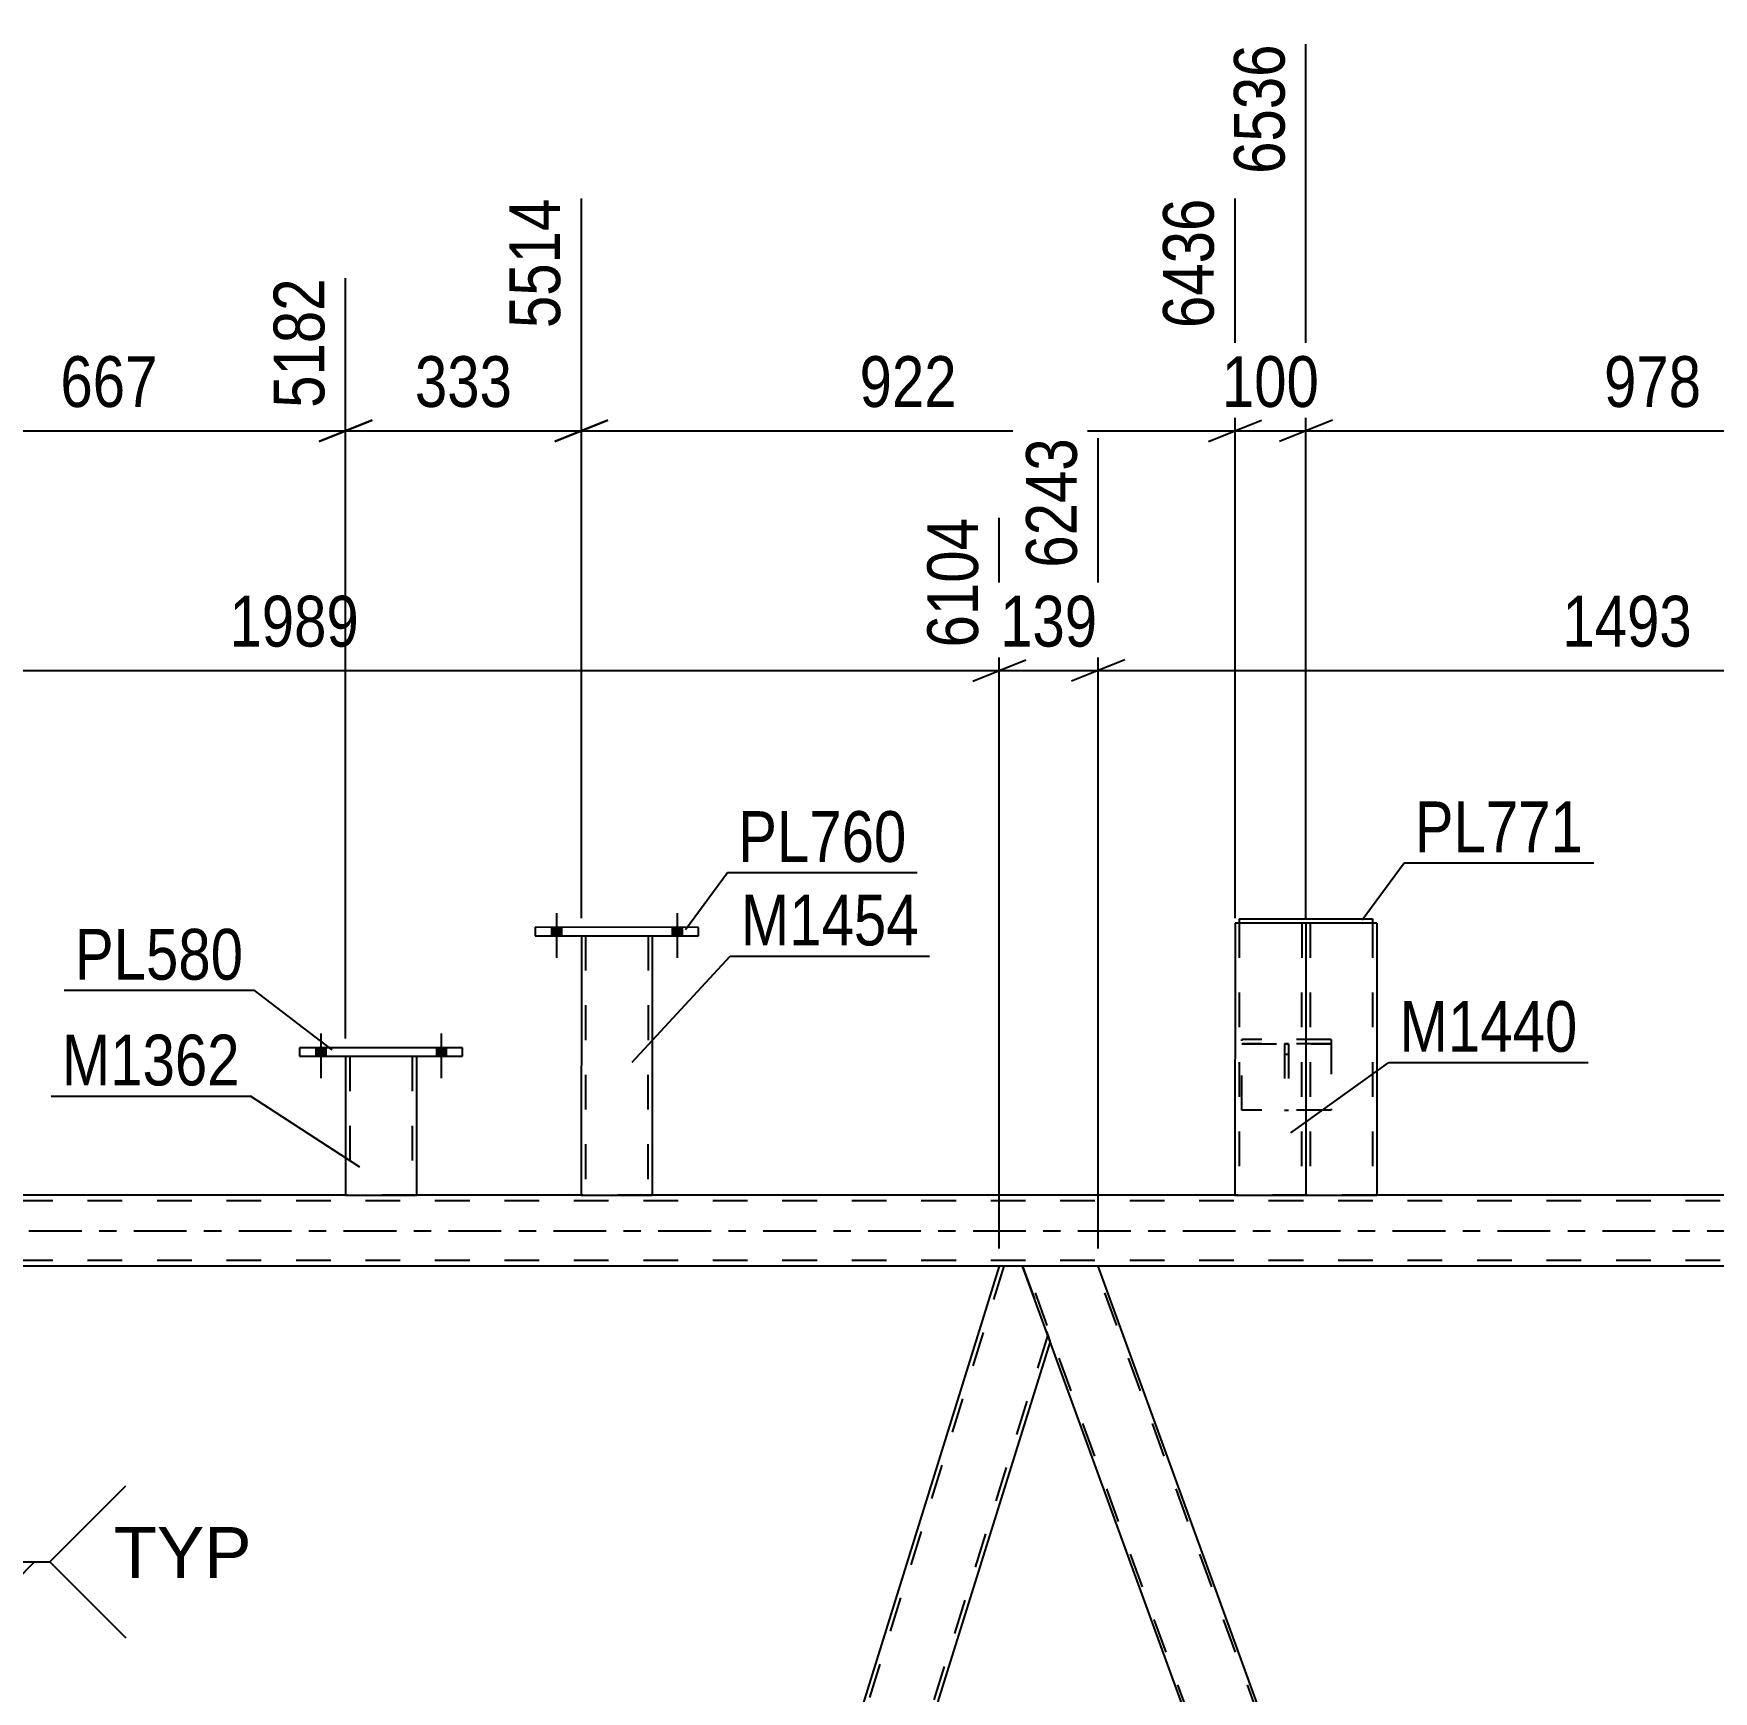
# Model space of a CAD drawing. Header units: millimetres. Extents: x -85 to 756, y -444 to 150.
# Drawn here: x 189.7 to 284.4, y -26 to 67.5 of the extents above; entities that cross this region are included whole.
import ezdxf

# ---------------------------------------------------------------- set-up
doc = ezdxf.new("R2010")
doc.units = ezdxf.units.MM
doc.linetypes.add('DXK_LINE_DOT2', pattern=[3.9198, 1.9599, -1.9599])
doc.linetypes.add('DXK_LINE_DOT3', pattern=[5.9187, 2.979, -0.9799, 0.9799, -0.9799])
doc.styles.add('Arial', font='ARIAL.TTF', dxfattribs={"height": 0.2})
doc.styles.add('Arial Narrow', font='ARIALN.TTF', dxfattribs={"height": 0.2})

# ---------------------------------------------------------------- blocks, each defined once
blk = doc.blocks.new('Part-814409655-3736 - 3620')
at = {"color": 2, "linetype": 'Continuous'}
for p, q in [((207.268, 9.841), (207.268, 1.999)), ((211.268, 9.841), (211.268, 1.999)), ((207.268, 1.999), (211.268, 1.999))]:
    blk.add_line(p, q, dxfattribs=at)
at = {"color": 7, "linetype": 'DXK_LINE_DOT2'}
for p, q in [((207.268, 9.841), (211.268, 9.841)), ((207.508, 9.841), (207.508, 1.999)), ((211.028, 9.841), (211.028, 1.999)), ((210.971, 1.999), (211.009, 1.999)), ((210.971, 1.999), (211.009, 1.999)), ((211.009, 1.999), (211.028, 1.999)), ((211.009, 1.999), (211.028, 1.999))]:
    blk.add_line(p, q, dxfattribs=at)
blk = doc.blocks.new('Bolt-814409655-3673 - 3620')
at = {"linetype": 'Continuous'}
for points in [[(205.588, 9.841), (206.148, 9.841), (206.148, 10.321), (205.588, 10.321)], [(205.588, 9.841), (206.148, 9.841), (206.148, 10.321), (205.588, 10.321)], [(212.388, 9.841), (212.948, 9.841), (212.948, 10.321), (212.388, 10.321)], [(212.388, 9.841), (212.948, 9.841), (212.948, 10.321), (212.388, 10.321)]]:
    blk.add_hatch(color=1, dxfattribs=at).paths.add_polyline_path(points)
at = {"color": 1, "linetype": 'Continuous'}
for p, q in [((205.868, 11.121), (205.868, 8.601)), ((205.868, 11.121), (205.868, 8.601)), ((212.668, 11.121), (212.668, 8.601)), ((212.668, 11.121), (212.668, 8.601)), ((205.588, 10.321), (205.588, 9.841)), ((205.588, 10.321), (205.588, 9.841)), ((206.148, 10.321), (206.148, 9.841)), ((206.148, 10.321), (206.148, 9.841)), ((212.388, 10.321), (212.388, 9.841)), ((212.388, 10.321), (212.388, 9.841)), ((212.948, 10.321), (212.948, 9.841)), ((212.948, 10.321), (212.948, 9.841))]:
    blk.add_line(p, q, dxfattribs=at)
blk = doc.blocks.new('Bolt-814409655-3674 - 3620')
at = {"linetype": 'Continuous'}
for points in [[(218.891, 16.64), (219.451, 16.639), (219.451, 17.119), (218.891, 17.12)], [(218.891, 16.64), (219.451, 16.639), (219.451, 17.119), (218.891, 17.12)], [(225.691, 16.637), (226.251, 16.637), (226.251, 17.117), (225.691, 17.117)], [(225.691, 16.637), (226.251, 16.637), (226.251, 17.117), (225.691, 17.117)]]:
    blk.add_hatch(color=1, dxfattribs=at).paths.add_polyline_path(points)
at = {"color": 1, "linetype": 'Continuous'}
for p, q in [((218.891, 17.12), (218.891, 16.64)), ((218.891, 17.12), (218.891, 16.64)), ((219.172, 17.919), (219.171, 15.399)), ((219.172, 17.919), (219.171, 15.399)), ((219.451, 17.119), (219.451, 16.639)), ((219.451, 17.119), (219.451, 16.639)), ((225.691, 17.117), (225.691, 16.637)), ((225.691, 17.117), (225.691, 16.637)), ((225.972, 17.917), (225.971, 15.397)), ((225.972, 17.917), (225.971, 15.397)), ((226.251, 17.117), (226.251, 16.637)), ((226.251, 17.117), (226.251, 16.637))]:
    blk.add_line(p, q, dxfattribs=at)
blk = doc.blocks.new('Part-814409655-3741 - 3620')
at = {"color": 2, "linetype": 'Continuous'}
for p, q in [((257.69, 17.6), (257.69, 17.36)), ((257.69, 17.6), (265.211, 17.598)), ((261.526, 17.359), (261.376, 17.359)), ((265.211, 17.598), (265.211, 17.358))]:
    blk.add_line(p, q, dxfattribs=at)
at = {"color": 7, "linetype": 'DXK_LINE_DOT2'}
for p, q in [((261.376, 17.359), (257.69, 17.36)), ((265.211, 17.358), (261.526, 17.359))]:
    blk.add_line(p, q, dxfattribs=at)
blk = doc.blocks.new('Part-814409655-3746 - 3620')
at = {"color": 2, "linetype": 'Continuous'}
for p, q in [((257.45, 17.36), (257.448, 1.999)), ((261.376, 17.359), (257.45, 17.36)), ((261.45, 17.359), (261.448, 1.999)), ((257.448, 1.999), (261.448, 1.999))]:
    blk.add_line(p, q, dxfattribs=at)
at = {"color": 7, "linetype": 'DXK_LINE_DOT2'}
for p, q in [((257.69, 17.36), (257.688, 1.999)), ((261.192, 17.359), (261.21, 17.359)), ((261.21, 17.359), (261.208, 1.999)), ((261.413, 17.359), (261.376, 17.359)), ((261.413, 17.359), (261.376, 17.359)), ((261.45, 17.359), (261.413, 17.359)), ((261.413, 17.359), (261.45, 17.359)), ((261.189, 1.999), (261.151, 1.999)), ((261.189, 1.999), (261.151, 1.999)), ((261.208, 1.999), (261.189, 1.999)), ((261.189, 1.999), (261.208, 1.999))]:
    blk.add_line(p, q, dxfattribs=at)
blk = doc.blocks.new('Part-814409655-3731 - 3620')
at = {"color": 2, "linetype": 'Continuous'}
for p, q in [((204.668, 10.321), (204.668, 9.841)), ((213.868, 10.321), (204.668, 10.321)), ((204.668, 9.841), (213.868, 9.841)), ((213.868, 9.841), (213.868, 10.321))]:
    blk.add_line(p, q, dxfattribs=at)
blk = doc.blocks.new('Part-814409655-3899 - 3620')
at = {"color": 2, "linetype": 'Continuous'}
for p, q in [((249.724, -2), (245.467, -2)), ((292.599, -119.799), (249.724, -2)), ((289.588, -123.22), (246.996, -6.201))]:
    blk.add_line(p, q, dxfattribs=at)
at = {"color": 7, "linetype": 'DXK_LINE_DOT2'}
for p, q in [((245.467, -2), (246.996, -6.201)), ((289.758, -123.22), (245.638, -2)), ((293.674, -123.22), (249.554, -2)), ((293.845, -123.22), (292.599, -119.799)), ((289.588, -123.22), (293.845, -123.22))]:
    blk.add_line(p, q, dxfattribs=at)
blk = doc.blocks.new('Part-814409655-3952 - 3620')
at = {"color": 7, "linetype": 'DXK_LINE_DOT3'}
blk.add_line((210.002, -132.617), (159.041, 7.397), dxfattribs=at)
at = {"color": 2, "linetype": 'Continuous'}
for p, q in [((164.59, -2), (160.333, -2)), ((206.957, -118.404), (164.59, -2)), ((202.701, -118.404), (161.862, -6.201))]:
    blk.add_line(p, q, dxfattribs=at)
at = {"color": 7, "linetype": 'DXK_LINE_DOT2'}
for p, q in [((160.333, -2), (161.862, -6.201)), ((204.624, -123.22), (160.503, -2)), ((208.54, -123.22), (164.42, -2)), ((204.454, -123.22), (202.701, -118.404)), ((208.71, -123.22), (206.957, -118.404)), ((208.71, -123.22), (204.454, -123.22))]:
    blk.add_line(p, q, dxfattribs=at)
blk = doc.blocks.new('Part-814409655-3957 - 3620')
at = {"color": 7, "linetype": 'DXK_LINE_DOT2'}
for p, q in [((244.401, -2), (207.583, -120.122)), ((246.879, -5.878), (210.304, -123.22)), ((247.014, -6.251), (246.996, -6.201)), ((247.014, -6.251), (246.996, -6.201)), ((207.867, -118.404), (207.447, -119.75)), ((212.056, -118.404), (210.555, -123.22)), ((208.71, -123.22), (207.447, -119.75)), ((210.555, -123.22), (208.71, -123.22))]:
    blk.add_line(p, q, dxfattribs=at)
at = {"color": 2, "linetype": 'Continuous'}
for p, q in [((244.149, -2), (207.867, -118.404)), ((245.467, -2), (244.149, -2)), ((246.996, -6.201), (245.467, -2)), ((247.014, -6.251), (212.056, -118.404))]:
    blk.add_line(p, q, dxfattribs=at)
blk = doc.blocks.new('Part-814409655-3963 - 3620')
at = {"color": 2, "linetype": 'Continuous'}
for p, q in [((207.268, 2), (184.567, 2)), ((220.567, 2), (211.268, 2)), ((257.448, 2), (224.567, 2)), ((300.569, 2), (265.446, 2)), ((244.149, -2), (164.59, -2)), ((329.284, -2), (249.724, -2))]:
    blk.add_line(p, q, dxfattribs=at)
at = {"color": 7, "linetype": 'DXK_LINE_DOT2'}
for p, q in [((211.268, 2), (207.268, 2)), ((224.567, 2), (220.567, 2)), ((265.446, 2), (257.448, 2)), ((645.447, 1.68), (0, 1.68)), ((645.447, -1.68), (0, -1.68)), ((249.724, -2), (244.149, -2))]:
    blk.add_line(p, q, dxfattribs=at)
at = {"color": 7, "linetype": 'DXK_LINE_DOT3'}
blk.add_line((0, 0), (645.447, 0), dxfattribs=at)
blk = doc.blocks.new('Part-814409655-17771 - 3620')
at = {"color": 2, "linetype": 'Continuous'}
for p, q in [((261.451, 17.359), (261.446, 2)), ((265.451, 17.358), (261.526, 17.359)), ((265.451, 17.358), (265.446, 1.999)), ((261.446, 2), (265.446, 1.999))]:
    blk.add_line(p, q, dxfattribs=at)
at = {"color": 7, "linetype": 'DXK_LINE_DOT2'}
for p, q in [((261.488, 17.359), (261.451, 17.359)), ((261.451, 17.359), (261.488, 17.359)), ((261.526, 17.359), (261.488, 17.359)), ((261.488, 17.359), (261.526, 17.359)), ((261.691, 17.359), (261.686, 2)), ((265.193, 17.358), (265.211, 17.358)), ((265.211, 17.358), (265.206, 1.999)), ((265.188, 1.999), (265.15, 1.999)), ((265.188, 1.999), (265.15, 1.999)), ((265.206, 1.999), (265.188, 1.999)), ((265.188, 1.999), (265.206, 1.999))]:
    blk.add_line(p, q, dxfattribs=at)
blk = doc.blocks.new('Part-814409655-4177 - 3620')
at = {"color": 2, "linetype": 'Continuous'}
for p, q in [((220.571, 16.639), (220.567, 2)), ((224.571, 16.638), (224.567, 1.999)), ((220.567, 2), (224.567, 1.999))]:
    blk.add_line(p, q, dxfattribs=at)
at = {"color": 7, "linetype": 'DXK_LINE_DOT2'}
for p, q in [((220.571, 16.639), (224.571, 16.638)), ((220.811, 16.639), (220.807, 2)), ((224.331, 16.638), (224.327, 1.999)), ((224.27, 1.999), (224.308, 1.999)), ((224.27, 1.999), (224.308, 1.999)), ((224.308, 1.999), (224.327, 1.999)), ((224.308, 1.999), (224.327, 1.999))]:
    blk.add_line(p, q, dxfattribs=at)
blk = doc.blocks.new('Part-814409655-4182 - 3620')
at = {"color": 2, "linetype": 'Continuous'}
for p, q in [((217.971, 17.12), (217.971, 16.64)), ((227.171, 17.117), (217.971, 17.12)), ((227.171, 16.637), (227.171, 17.117)), ((217.971, 16.64), (227.171, 16.637))]:
    blk.add_line(p, q, dxfattribs=at)
blk = doc.blocks.new('Part-814409655-4249 - 3620')
at = {"color": 7, "linetype": 'DXK_LINE_DOT2'}
for p, q in [((262.874, 10.795), (257.834, 10.795)), ((257.834, 6.795), (257.834, 10.795)), ((262.874, 10.795), (257.834, 10.795)), ((262.874, 10.555), (257.834, 10.555)), ((257.834, 10.555), (262.874, 10.555)), ((262.874, 10.795), (262.874, 6.795)), ((262.874, 6.795), (257.834, 6.795))]:
    blk.add_line(p, q, dxfattribs=at)
blk = doc.blocks.new('Part-814409655-4252 - 3620')
at = {"color": 7, "linetype": 'DXK_LINE_DOT2'}
for p, q in [((260.232, 10.555), (260.472, 10.555)), ((260.232, 10.555), (260.232, 6.795)), ((260.472, 10.555), (260.232, 10.555)), ((260.472, 10.555), (260.472, 6.795)), ((260.232, 9.955), (260.472, 9.955)), ((260.232, 6.795), (260.472, 6.795))]:
    blk.add_line(p, q, dxfattribs=at)
blk = doc.blocks.new('StraightDimension-814409655-31824 - 3620')
at = {"color": 7, "linetype": 'Continuous'}
for p, q in [((220.571, 17.639), (220.571, 58.238)), ((257.45, 17.633), (257.45, 58.238)), ((222.071, 45.726), (219.071, 44.526)), ((255.95, 44.526), (258.95, 45.726)), ((220.571, 45.126), (257.45, 45.126))]:
    blk.add_line(p, q, dxfattribs=at)
at = {"color": 0, "linetype": 'Continuous'}
blk.add_wipeout([(256.85, 58.838), (252.65, 58.838), (252.65, 50.326), (256.85, 50.326)], dxfattribs=at)
at = {"color": 0}
blk.add_wipeout([(242.353, 45.876), (242.353, 50.076), (235.668, 50.076), (235.668, 45.876)], dxfattribs=at)
at = {"color": 3, "linetype": 'Continuous', "style": 'Arial Narrow'}
blk.add_text('6436', height=2.8633, rotation=90.00021, dxfattribs=at).set_placement((256.25, 50.926))
at = {"color": 3, "style": 'Arial Narrow'}
blk.add_text('922', height=2.8633, dxfattribs=at).set_placement((236.268, 46.476))
blk = doc.blocks.new('StraightDimension-814409655-32919 - 3620')
at = {"color": 7, "linetype": 'Continuous'}
for p, q in [((249.724, -1), (249.724, 44.721)), ((309.429, 10.842), (309.429, 40.221)), ((251.224, 32.208), (248.224, 31.008)), ((249.724, 31.608), (309.429, 31.608)), ((307.929, 31.008), (310.929, 32.208))]:
    blk.add_line(p, q, dxfattribs=at)
at = {"color": 0}
blk.add_wipeout([(283.833, 32.358), (283.833, 36.558), (275.32, 36.558), (275.32, 32.358)], dxfattribs=at)
at = {"color": 3, "style": 'Arial Narrow'}
blk.add_text('1493', height=2.8633, dxfattribs=at).set_placement((275.92, 32.958))
at = {"color": 0, "linetype": 'Continuous'}
blk.add_wipeout([(308.829, 40.821), (304.629, 40.821), (304.629, 32.308), (308.829, 32.308)], dxfattribs=at)
at = {"color": 3, "linetype": 'Continuous', "style": 'Arial Narrow'}
blk.add_text('7736', height=2.8633, rotation=90.00021, dxfattribs=at).set_placement((308.229, 32.908))
blk = doc.blocks.new('StraightDimension-814409655-31822 - 3620')
at = {"color": 7, "linetype": 'Continuous'}
for p, q in [((261.45, 17.632), (261.45, 66.938)), ((300.574, 17.62), (300.574, 53.738)), ((262.95, 45.726), (259.95, 44.526)), ((299.074, 44.526), (302.074, 45.726)), ((261.45, 45.126), (300.574, 45.126))]:
    blk.add_line(p, q, dxfattribs=at)
at = {"color": 0}
blk.add_wipeout([(284.354, 45.876), (284.354, 50.076), (277.67, 50.076), (277.67, 45.876)], dxfattribs=at)
at = {"color": 3, "style": 'Arial Narrow'}
blk.add_text('978', height=2.8633, dxfattribs=at).set_placement((278.27, 46.476))
at = {"color": 0, "linetype": 'Continuous'}
blk.add_wipeout([(299.974, 54.338), (295.774, 54.338), (295.774, 45.826), (299.974, 45.826)], dxfattribs=at)
at = {"color": 3, "linetype": 'Continuous', "style": 'Arial Narrow'}
blk.add_text('7514', height=2.8633, rotation=90.00021, dxfattribs=at).set_placement((299.374, 46.426))
blk = doc.blocks.new('StraightDimension-814409655-32921 - 3620')
at = {"color": 7, "linetype": 'Continuous'}
for p, q in [((164.59, -1), (164.59, 44.721)), ((244.149, -1), (244.149, 40.221)), ((166.09, 32.208), (163.09, 31.008)), ((164.59, 31.608), (244.149, 31.608)), ((242.649, 31.008), (245.649, 32.208))]:
    blk.add_line(p, q, dxfattribs=at)
at = {"color": 0}
blk.add_wipeout([(208.626, 32.358), (208.626, 36.558), (200.113, 36.558), (200.113, 32.358)], dxfattribs=at)
at = {"color": 3, "style": 'Arial Narrow'}
blk.add_text('1989', height=2.8633, dxfattribs=at).set_placement((200.713, 32.958))
at = {"color": 0, "linetype": 'Continuous'}
blk.add_wipeout([(243.549, 40.821), (239.349, 40.821), (239.349, 32.308), (243.549, 32.308)], dxfattribs=at)
at = {"color": 3, "linetype": 'Continuous', "style": 'Arial Narrow'}
blk.add_text('6104', height=2.8633, rotation=90.00021, dxfattribs=at).set_placement((242.949, 32.908))
blk = doc.blocks.new('StraightDimension-814409655-31823 - 3620')
at = {"color": 7, "linetype": 'Continuous'}
for p, q in [((261.45, 17.632), (261.45, 66.938)), ((257.45, 17.633), (257.45, 58.238)), ((255.95, 44.526), (258.95, 45.726)), ((262.95, 45.726), (259.95, 44.526)), ((257.45, 45.126), (261.45, 45.126))]:
    blk.add_line(p, q, dxfattribs=at)
at = {"color": 0, "linetype": 'Continuous'}
blk.add_wipeout([(260.85, 67.538), (256.65, 67.538), (256.65, 59.026), (260.85, 59.026)], dxfattribs=at)
at = {"color": 3, "linetype": 'Continuous', "style": 'Arial Narrow'}
blk.add_text('6536', height=2.8633, rotation=90.00021, dxfattribs=at).set_placement((260.25, 59.626))
at = {"color": 0}
blk.add_wipeout([(262.792, 45.876), (262.792, 50.076), (256.108, 50.076), (256.108, 45.876)], dxfattribs=at)
at = {"color": 3, "style": 'Arial Narrow'}
blk.add_text('100', height=2.8633, dxfattribs=at).set_placement((256.708, 46.476))
blk = doc.blocks.new('StraightDimension-814409655-31825 - 3620')
at = {"color": 7, "linetype": 'Continuous'}
for p, q in [((220.571, 17.639), (220.571, 58.238)), ((207.268, 10.841), (207.268, 53.738)), ((208.768, 45.726), (205.768, 44.526)), ((219.071, 44.526), (222.071, 45.726)), ((207.268, 45.126), (220.571, 45.126))]:
    blk.add_line(p, q, dxfattribs=at)
at = {"color": 0}
blk.add_wipeout([(217.262, 45.876), (217.262, 50.076), (210.577, 50.076), (210.577, 45.876)], dxfattribs=at)
at = {"color": 3, "style": 'Arial Narrow'}
blk.add_text('333', height=2.8633, dxfattribs=at).set_placement((211.177, 46.476))
at = {"color": 0, "linetype": 'Continuous'}
blk.add_wipeout([(219.971, 58.838), (215.771, 58.838), (215.771, 50.326), (219.971, 50.326)], dxfattribs=at)
at = {"color": 3, "linetype": 'Continuous', "style": 'Arial Narrow'}
blk.add_text('5514', height=2.8633, rotation=90.00021, dxfattribs=at).set_placement((219.371, 50.926))
blk = doc.blocks.new('StraightDimension-814409655-31826 - 3620')
at = {"color": 7, "linetype": 'Continuous'}
for p, q in [((180.571, 17.639), (180.571, 53.738)), ((207.268, 10.841), (207.268, 53.738)), ((182.071, 45.726), (179.071, 44.526)), ((205.768, 44.526), (208.768, 45.726)), ((180.571, 45.126), (207.268, 45.126))]:
    blk.add_line(p, q, dxfattribs=at)
at = {"color": 0}
blk.add_wipeout([(197.262, 45.876), (197.262, 50.076), (190.577, 50.076), (190.577, 45.876)], dxfattribs=at)
at = {"color": 3, "style": 'Arial Narrow'}
blk.add_text('667', height=2.8633, dxfattribs=at).set_placement((191.177, 46.476))
at = {"color": 0, "linetype": 'Continuous'}
blk.add_wipeout([(206.668, 54.338), (202.468, 54.338), (202.468, 45.826), (206.668, 45.826)], dxfattribs=at)
at = {"color": 3, "linetype": 'Continuous', "style": 'Arial Narrow'}
blk.add_text('5182', height=2.8633, rotation=90.00021, dxfattribs=at).set_placement((206.068, 46.426))
blk = doc.blocks.new('StraightDimension-814409655-32920 - 3620')
at = {"color": 7, "linetype": 'Continuous'}
for p, q in [((249.724, -1), (249.724, 44.721)), ((244.149, -1), (244.149, 40.221)), ((242.649, 31.008), (245.649, 32.208)), ((244.149, 31.608), (249.724, 31.608)), ((251.224, 32.208), (248.224, 31.008))]:
    blk.add_line(p, q, dxfattribs=at)
at = {"color": 0}
blk.add_wipeout([(250.279, 32.358), (250.279, 36.558), (243.595, 36.558), (243.595, 32.358)], dxfattribs=at)
at = {"color": 3, "style": 'Arial Narrow'}
blk.add_text('139', height=2.8633, dxfattribs=at).set_placement((244.195, 32.958))
at = {"color": 0, "linetype": 'Continuous'}
blk.add_wipeout([(249.124, 45.321), (244.924, 45.321), (244.924, 36.808), (249.124, 36.808)], dxfattribs=at)
at = {"color": 3, "linetype": 'Continuous', "style": 'Arial Narrow'}
blk.add_text('6243', height=2.8633, rotation=90.00021, dxfattribs=at).set_placement((248.524, 37.408))
blk = doc.blocks.new('Mark-814409655-3727 - 3620')
at = {"color": 30, "linetype": 'Continuous'}
for p in [(191.395, 13.566), (206.516, 10.214)]:
    blk.add_line(p, (202.099, 13.566), dxfattribs=at)
at = {"color": 0}
blk.add_wipeout([(201.499, 14.166), (201.499, 17.166), (191.995, 17.166), (191.995, 14.166)], dxfattribs=at)
blk.add_wipeout([(201.499, 14.166), (201.499, 17.166), (191.995, 17.166), (191.995, 14.166)], dxfattribs=at)
at = {"color": 3, "style": 'Arial Narrow'}
blk.add_text('PL580', height=2.8633, dxfattribs=at).set_placement((191.995, 14.166))
blk = doc.blocks.new('Mark-814409655-3732 - 3620')
at = {"color": 30, "linetype": 'Continuous'}
for p in [(190.655, 7.599), (208.079, 3.579)]:
    blk.add_line(p, (201.907, 7.599), dxfattribs=at)
at = {"color": 0}
blk.add_wipeout([(201.307, 8.199), (201.307, 11.199), (191.255, 11.199), (191.255, 8.199)], dxfattribs=at)
blk.add_wipeout([(201.307, 8.199), (201.307, 11.199), (191.255, 11.199), (191.255, 8.199)], dxfattribs=at)
at = {"color": 3, "style": 'Arial Narrow'}
blk.add_text('M1362', height=2.8633, dxfattribs=at).set_placement((191.255, 8.199))
blk = doc.blocks.new('Mark-814409655-3737 - 3620')
at = {"color": 30, "linetype": 'Continuous'}
for p, q in [((264.621, 17.533), (266.989, 20.755)), ((266.989, 20.755), (277.693, 20.755))]:
    blk.add_line(p, q, dxfattribs=at)
at = {"color": 0}
blk.add_wipeout([(277.093, 21.355), (277.093, 24.355), (267.589, 24.355), (267.589, 21.355)], dxfattribs=at)
blk.add_wipeout([(277.093, 21.355), (277.093, 24.355), (267.589, 24.355), (267.589, 21.355)], dxfattribs=at)
at = {"color": 3, "style": 'Arial Narrow'}
blk.add_text('PL771', height=2.8633, dxfattribs=at).set_placement((267.589, 21.355))
blk = doc.blocks.new('Mark-814409655-3742 - 3620')
at = {"color": 30, "linetype": 'Continuous'}
for p, q in [((260.605, 5.531), (266.13, 9.496)), ((266.13, 9.496), (277.381, 9.496))]:
    blk.add_line(p, q, dxfattribs=at)
at = {"color": 0}
blk.add_wipeout([(276.781, 10.096), (276.781, 13.096), (266.73, 13.096), (266.73, 10.096)], dxfattribs=at)
blk.add_wipeout([(276.781, 10.096), (276.781, 13.096), (266.73, 13.096), (266.73, 10.096)], dxfattribs=at)
at = {"color": 3, "style": 'Arial Narrow'}
blk.add_text('M1440', height=2.8633, dxfattribs=at).set_placement((266.73, 10.096))
blk = doc.blocks.new('Mark-814409655-4178 - 3620')
at = {"color": 30, "linetype": 'Continuous'}
for p, q in [((226.449, 16.987), (228.818, 20.209)), ((228.818, 20.209), (239.521, 20.209))]:
    blk.add_line(p, q, dxfattribs=at)
at = {"color": 0}
blk.add_wipeout([(238.921, 20.809), (238.921, 23.809), (229.418, 23.809), (229.418, 20.809)], dxfattribs=at)
blk.add_wipeout([(238.921, 20.809), (238.921, 23.809), (229.418, 23.809), (229.418, 20.809)], dxfattribs=at)
at = {"color": 3, "style": 'Arial Narrow'}
blk.add_text('PL760', height=2.8633, dxfattribs=at).set_placement((229.418, 20.809))
blk = doc.blocks.new('WeldMark-814409655-5545 - 3620')
at = {"linetype": 'Continuous'}
blk.add_hatch(color=30, dxfattribs=at).paths.add_polyline_path([(166.013, -4.65), (164.503, -1.952), (167.105, -3.622)])
at = {"color": 30, "linetype": 'Continuous'}
for p, q in [((164.503, -1.952), (180.255, -18.683)), ((180.255, -18.683), (190.579, -18.683))]:
    blk.add_line(p, q, dxfattribs=at)
at = {"color": 3, "linetype": 'Continuous'}
for p, q in [((190.579, -18.683), (194.865, -14.397)), ((185.436, -18.683), (189.722, -18.683)), ((189.722, -18.683), (185.436, -22.968)), ((185.436, -22.968), (185.436, -18.683)), ((190.579, -18.683), (194.865, -22.968))]:
    blk.add_line(p, q, dxfattribs=at)
blk.add_arc((180.255, -18.683), 1.5, 90, 270, dxfattribs=at)
at = {"color": 0}
blk.add_wipeout([(184.779, -22.783), (184.779, -19.383), (182.155, -19.383), (182.155, -22.783)], dxfattribs=at)
at = {"color": 3, "linetype": 'Continuous'}
blk.add_arc((180.255, -18.683), 1.5, 270, 90, dxfattribs=at)
at = {"color": 3, "style": 'Arial'}
blk.add_text('6', height=2.865, dxfattribs=at).set_placement((182.355, -22.583))
at = {"color": 0, "linetype": 'Continuous'}
blk.add_wipeout([(201.954, -19.583), (201.954, -16.583), (194.179, -16.583), (194.179, -19.583)], dxfattribs=at)
blk.add_wipeout([(201.954, -19.583), (201.954, -16.583), (194.179, -16.583), (194.179, -19.583)], dxfattribs=at)
at = {"color": 3, "linetype": 'Continuous', "style": 'Arial'}
blk.add_text('TYP', height=2.8652, dxfattribs=at).set_placement((194.179, -19.583))
blk = doc.blocks.new('Mark-814409655-4173 - 3620')
at = {"color": 30, "linetype": 'Continuous'}
for p, q in [((223.441, 9.513), (228.965, 15.498)), ((228.965, 15.498), (240.217, 15.498))]:
    blk.add_line(p, q, dxfattribs=at)
at = {"color": 0}
blk.add_wipeout([(239.617, 16.098), (239.617, 19.098), (229.565, 19.098), (229.565, 16.098)], dxfattribs=at)
blk.add_wipeout([(239.617, 16.098), (239.617, 19.098), (229.565, 19.098), (229.565, 16.098)], dxfattribs=at)
at = {"color": 3, "style": 'Arial Narrow'}
blk.add_text('M1454', height=2.8633, dxfattribs=at).set_placement((229.565, 16.098))

msp = doc.modelspace()

# ---------------------------------------------------------------- block references
for name in ['Part-814409655-4182 - 3620', 'Bolt-814409655-3674 - 3620', 'Part-814409655-3746 - 3620', 'Part-814409655-3741 - 3620', 'Part-814409655-17771 - 3620', 'Part-814409655-4177 - 3620', 'Bolt-814409655-3673 - 3620', 'Part-814409655-4249 - 3620', 'Part-814409655-4252 - 3620', 'Part-814409655-3731 - 3620', 'Part-814409655-3736 - 3620', 'Part-814409655-3952 - 3620', 'Part-814409655-3963 - 3620', 'Part-814409655-3957 - 3620', 'Part-814409655-3899 - 3620']:
    msp.add_blockref(name, (0, 0))

# ---------------------------------------------------------------- next in the draw order: block references
for name in ['StraightDimension-814409655-31824 - 3620', 'WeldMark-814409655-5545 - 3620']:
    msp.add_blockref(name, (0, 0))

# ---------------------------------------------------------------- next in the draw order: block references
for name in ['StraightDimension-814409655-32921 - 3620', 'StraightDimension-814409655-32919 - 3620']:
    msp.add_blockref(name, (0, 0))

# ---------------------------------------------------------------- next in the draw order: block references
for name in ['StraightDimension-814409655-31822 - 3620', 'StraightDimension-814409655-31825 - 3620', 'StraightDimension-814409655-32920 - 3620', 'Mark-814409655-4178 - 3620', 'Mark-814409655-3742 - 3620']:
    msp.add_blockref(name, (0, 0))

# ---------------------------------------------------------------- next in the draw order: block references
for name in ['StraightDimension-814409655-31823 - 3620', 'StraightDimension-814409655-31826 - 3620', 'Mark-814409655-3737 - 3620', 'Mark-814409655-4173 - 3620']:
    msp.add_blockref(name, (0, 0))

# ---------------------------------------------------------------- next in the draw order: block references
msp.add_blockref('Mark-814409655-3727 - 3620', (0, 0))

# ---------------------------------------------------------------- next in the draw order: block references
msp.add_blockref('Mark-814409655-3732 - 3620', (0, 0))

doc.saveas('drawing.dxf')
